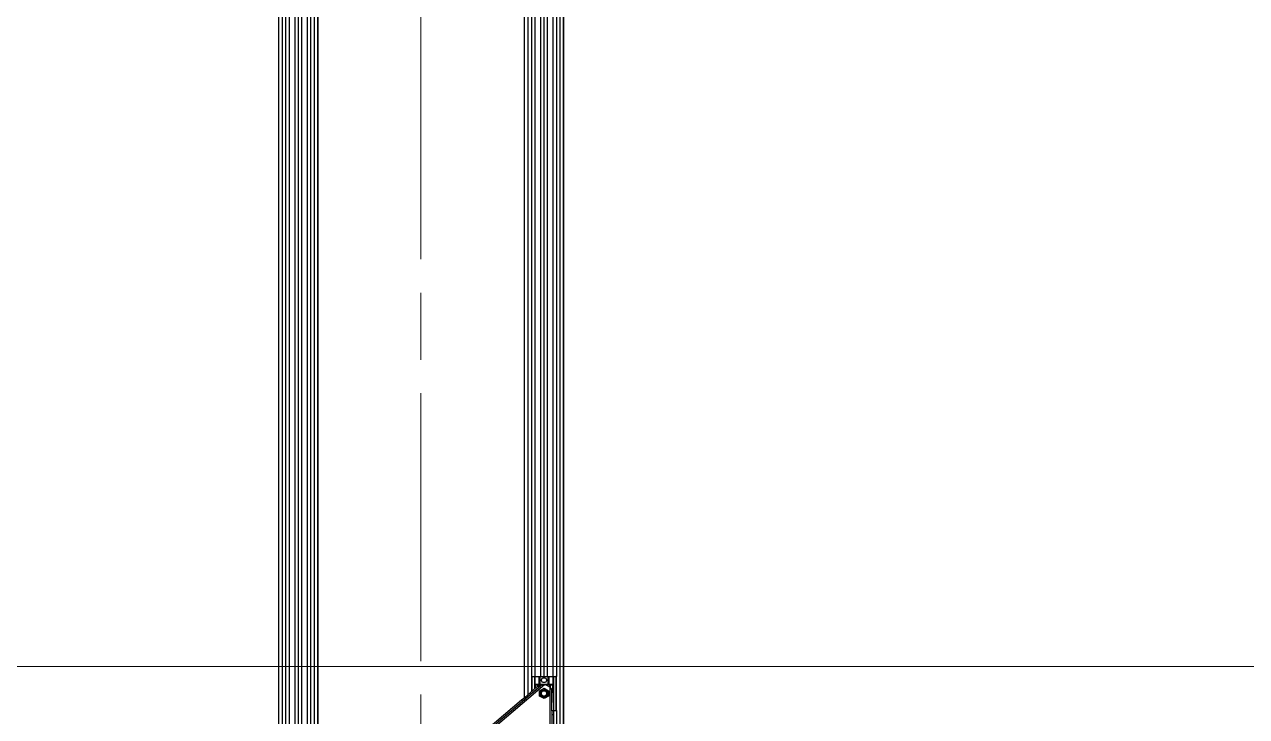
# Model space of a CAD drawing. Header units: centimetres. Extents: x 470464 to 524273, y 49611 to 59074.
# Drawn here: x 491746.6 to 492069.8, y 53751.4 to 53934.6 of the extents above; entities that cross this region are included whole.
import ezdxf

# ---------------------------------------------------------------- set-up
doc = ezdxf.new("R2010")
doc.units = ezdxf.units.CM
doc.header["$MEASUREMENT"] = 0
doc.linetypes.add('ACAD_ISO08W100', pattern=[36, 24, -3, 6, -3])
doc.linetypes.add('CHAIN', pattern=[0.3543, 0.2362, -0.0295, 0.0591, -0.0295])
doc.layers.add('A-ANNO-REVC-01', color=1, linetype='Continuous', lineweight=15, true_color=0xff0000, plot=False)
doc.layers.add('Barış BABUR 23', color=1, linetype='ACAD_ISO08W100', lineweight=13)
doc.layers.add('vinç', color=7, linetype='Continuous')
doc.styles.add('BARIŞ BABUR-3', font='arial.ttf')
doc.dimstyles.new('AAA_A4 BVS STANDART', dxfattribs={"dimscale": 12, "dimtxt": 1.8, "dimasz": 1.6, "dimexe": 0.18, "dimexo": 0.0625, "dimgap": 0.09, "dimtad": 1, "dimtoh": 1, "dimdec": 0, "dimzin": 9, "dimdsep": 46, "dimtxsty": 'BARIŞ BABUR-3', "dimcen": 0.09, "dimclrd": 1, "dimclre": 1, "dimclrt": 2, "dimadec": 0, "dimazin": 0, "dimtfac": 1, "dimtdec": 0, "dimtofl": 0, "dimtmove": 0, "dimatfit": 3, "dimfxl": 1, "dimtolj": 1, "dimtzin": 0, "dimlwd": 9, "dimlwe": 9, "dimarcsym": 0})

# ---------------------------------------------------------------- blocks, each defined once
blk = doc.blocks.new('fdtrhrghrtsehserhtr')
at = {"color": 2, "linetype": 'Continuous', "lineweight": 25}
for p, q in [((427909.42, 71796.68), (427339.42, 71796.68)), ((427339.42, 71796.66), (427909.42, 71796.66)), ((427339.42, 71795.73), (427909.42, 71795.73)), ((427339.42, 71794.79), (427784.92, 71794.79)), ((427339.42, 71793.88), (427784.92, 71793.88)), ((427793.92, 71794.83), (427784.92, 71794.83)), ((427784.92, 71794.83), (427784.92, 71794.64)), ((427784.92, 71794.64), (427793.92, 71794.64)), ((427784.92, 71794.07), (427784.92, 71794.64)), ((427784.92, 71794.07), (427793.92, 71794.07)), ((427784.92, 71793.89), (427784.92, 71794.07)), ((427784.92, 71793.89), (427787.02, 71793.89)), ((427784.92, 71792.79), (427784.92, 71793.89)), ((427791.82, 71794.05), (427787.02, 71794.05)), ((427787.02, 71794.05), (427787.02, 71793.89)), ((427787.02, 71793.89), (427787.02, 71792.79)), ((427787.02, 71793.84), (427788.87, 71793.84)), ((427788.82, 71793.82), (427787.02, 71793.82)), ((427787.02, 71793.82), (427788.82, 71793.82)), ((427787.12, 71793.27), (427787.12, 71793.62)), ((427793.98, 71793.63), (427788.91, 71793.63)), ((427789.85, 71794.03), (427793.98, 71794.03)), ((427791.82, 71794.05), (427791.82, 71794.03)), ((427793.92, 71794.64), (427793.92, 71794.83)), ((427793.92, 71794.79), (427839.92, 71794.79)), ((427793.92, 71794.07), (427793.92, 71794.64)), ((427793.92, 71794.03), (427793.92, 71794.07)), ((427793.98, 71794.03), (427793.98, 71793.63)), ((427793.98, 71794.03), (427795.04, 71794.03)), ((427793.98, 71793.63), (427795.04, 71793.63)), ((427795.04, 71794.03), (427795.04, 71793.63)), ((427795.04, 71794.03), (427838.1, 71794.03)), ((427795.04, 71793.63), (427838.1, 71793.63)), ((427339.42, 71792.4), (427784.92, 71792.4)), ((427339.42, 71791.48), (427784.92, 71791.48)), ((427339.42, 71790.57), (427784.92, 71790.57)), ((427784.92, 71792.79), (427787.02, 71792.79)), ((427784.92, 71792.66), (427784.92, 71792.79)), ((427787.02, 71792.66), (427784.92, 71792.66)), ((427784.92, 71790.4), (427784.92, 71792.66)), ((427784.92, 71790.4), (427787.02, 71790.4)), ((427784.92, 71790.26), (427784.92, 71790.4)), ((427787.02, 71790.26), (427784.92, 71790.26)), ((427784.92, 71789.17), (427784.92, 71790.26)), ((427785.27, 71791.9), (427785.92, 71792.28)), ((427785.27, 71791.15), (427785.27, 71791.9)), ((427785.92, 71790.78), (427785.27, 71791.15)), ((427785.92, 71792.28), (427786.57, 71791.9)), ((427786.57, 71791.15), (427785.92, 71790.78)), ((427786.57, 71791.9), (427786.57, 71791.15)), ((427787.02, 71792.79), (427787.02, 71792.66)), ((427787.02, 71792.66), (427787.02, 71790.4)), ((427787.02, 71790.4), (427787.02, 71790.26)), ((427787.02, 71790.26), (427787.02, 71789.17)), ((427787.98, 71793.27), (427787.12, 71793.27)), ((427787.12, 71793.27), (427787.12, 71793.2)), ((427787.12, 71793.2), (427787.91, 71793.2)), ((427787.12, 71793.2), (427787.12, 71793.05)), ((427787.77, 71793.05), (427787.12, 71793.05)), ((427787.12, 71793.05), (427787.12, 71790)), ((427787.18, 71791.7), (427844.14, 71724.37)), ((427787.49, 71790.56), (427790.76, 71786.69)), ((427845.3, 71793.13), (427787.84, 71793.13)), ((427788.03, 71791.53), (427788.73, 71792.73)), ((427788.73, 71790.33), (427788.03, 71791.53)), ((427788.73, 71792.73), (427790.11, 71792.73)), ((427790.11, 71790.33), (427788.73, 71790.33)), ((427790.11, 71792.73), (427790.8, 71791.53)), ((427790.8, 71791.53), (427790.11, 71790.33)), ((427339.42, 71789.09), (427784.92, 71789.09)), ((427339.42, 71788.18), (427788.98, 71788.18)), ((427339.42, 71787.24), (427789.77, 71787.24)), ((427784.92, 71788.98), (427784.92, 71789.17)), ((427787.02, 71789.17), (427784.92, 71789.17)), ((427784.92, 71788.98), (427788.3, 71788.98)), ((427784.92, 71788.41), (427784.92, 71788.98)), ((427788.78, 71788.41), (427784.92, 71788.41)), ((427784.92, 71788.23), (427784.92, 71788.41)), ((427784.92, 71788.23), (427788.94, 71788.23)), ((427787.02, 71789.23), (427788.09, 71789.23)), ((427788.09, 71789.23), (427787.02, 71789.23)), ((427788.1, 71789.21), (427787.02, 71789.21)), ((427787.02, 71789.17), (427787.02, 71789)), ((427787.02, 71789), (427788.28, 71789)), ((427787.12, 71790), (427787.5, 71790)), ((427787.12, 71790), (427787.12, 71789.86)), ((427787.58, 71789.86), (427787.12, 71789.86)), ((427787.12, 71789.86), (427787.12, 71789.79)), ((427787.12, 71789.79), (427787.63, 71789.79)), ((427787.12, 71789.43), (427787.12, 71789.79)), ((427790.46, 71786.43), (427787.79, 71789.58)), ((427339.42, 71786.31), (427790.56, 71786.31)), ((427339.42, 71786.28), (427790.58, 71786.28)), ((427790.76, 71786.69), (427790.46, 71786.43)), ((427791.14, 71785.62), (427790.46, 71786.43)), ((427791.45, 71785.88), (427790.76, 71786.69)), ((427791.14, 71785.62), (427791.45, 71785.88)), ((427838.8, 71729.29), (427791.14, 71785.62)), ((427839.11, 71729.55), (427791.45, 71785.88)), ((427836.77, 71731.7), (427339.42, 71731.7)), ((427339.42, 71731.67), (427836.79, 71731.67)), ((427339.42, 71730.75), (427837.57, 71730.75)), ((427343.92, 71729.8), (427838.37, 71729.8)), ((427343.92, 71728.9), (427839.14, 71728.9)), ((427343.92, 71727.41), (427839.92, 71727.41)), ((427343.92, 71726.5), (427839.92, 71726.5)), ((427343.92, 71725.59), (427839.92, 71725.59)), ((427339.42, 71723.19), (427909.42, 71723.19)), ((427343.92, 71724.1), (427839.92, 71724.1)), ((427339.42, 71722.25), (427909.42, 71722.25)), ((427339.42, 71721.33), (427909.42, 71721.33)), ((427339.42, 71721.3), (427909.42, 71721.3))]:
    blk.add_line(p, q, dxfattribs=at)
for radius in [1.08, 0.8, 0.7]:
    blk.add_circle((427789.42, 71791.53), radius, dxfattribs=at)
for start, end in [(90, 125.0004), (185.2358, 220.2362), (138.1897, 172.0465)]:
    blk.add_arc((427789.85, 71791.33), 2.7, start, end, dxfattribs=at)
for centre, major_axis, start_param, end_param in [((427788.91, 71793.13), (1.07, 0), 1.570796, 2.174218), ((427787.87, 71790.88), (-0.693, 0.819), 0.967374, 1.570796)]:
    blk.add_ellipse(centre, major_axis=major_axis, ratio=0.466308, start_param=start_param, end_param=end_param, dxfattribs=at)
for points, knots in [([(427787.09, 71793.82), (427787.1, 71793.79), (427787.11, 71793.72), (427787.12, 71793.65), (427787.12, 71793.62)], [0, 0, 0, 0, 0.526951, 1, 1, 1, 1]), ([(427787.84, 71793.13), (427787.87, 71793.17), (427787.91, 71793.21), (427787.99, 71793.29), (427788.03, 71793.32), (427788.11, 71793.39), (427788.15, 71793.43), (427788.23, 71793.49), (427788.27, 71793.51), (427788.3, 71793.54)], [0, 0, 0, 0, 0.25, 0.25, 0.5, 0.5, 0.75, 0.75, 1, 1, 1, 1]), ([(427787.16, 71791.08), (427787.16, 71791.1), (427787.16, 71791.12), (427787.15, 71791.17), (427787.15, 71791.2), (427787.15, 71791.27), (427787.15, 71791.32), (427787.15, 71791.4), (427787.15, 71791.43), (427787.15, 71791.48), (427787.16, 71791.51), (427787.16, 71791.59), (427787.17, 71791.64), (427787.18, 71791.7)], [0, 0, 0, 0, 0.125, 0.125, 0.25, 0.25, 0.5, 0.5, 0.625, 0.625, 0.75, 0.75, 1, 1, 1, 1]), ([(427787.12, 71789.43), (427787.12, 71789.43), (427787.12, 71789.37), (427787.11, 71789.3), (427787.09, 71789.24), (427787.09, 71789.23)], [0, 0, 0, 0, 0.060479, 0.796351, 1, 1, 1, 1])]:
    blk.add_open_spline(points, degree=3, knots=knots, dxfattribs=at)
at = {"layer": 'Barış BABUR 23', "color": 2, "linetype": 'CHAIN', "ltscale": 300}
blk.add_line((427993.42, 71758.99), (427135.42, 71758.99), dxfattribs=at)
blk = doc.blocks.new('*D297')
at = {"layer": 'A-ANNO-REVC-01', "color": 1, "lineweight": 9, "transparency": 16777216}
for p, q in [((485599.75, 45073.31), (485599.75, 45266.84)), ((493649.75, 45073.31), (493649.75, 45266.84)), ((493630.55, 45264.68), (485618.95, 45264.68))]:
    blk.add_line(p, q, dxfattribs=at)
at = {"layer": 'A-ANNO-REVC-01', "color": 1, "transparency": 16777216}
for points in [[(485618.95, 45267.88), (485618.95, 45261.48), (485599.75, 45264.68)], [(493630.55, 45261.48), (493630.55, 45267.88), (493649.75, 45264.68)]]:
    blk.add_solid(points, dxfattribs=at)
at = {"layer": 'Defpoints', "color": 0, "transparency": 16777216}
for p in [(485599.75, 45264.68), (485599.75, 45072.56), (493649.75, 45072.56)]:
    blk.add_point(p, dxfattribs=at)
at = {"layer": 'A-ANNO-REVC-01', "color": 2, "transparency": 16777216, "insert": (489624.75, 45278.92), "char_height": 21.6, "attachment_point": 5, "style": 'BARIŞ BABUR-3'}
blk.add_mtext('\\A1;YÜRÜME YOLU BOYU : 8050', dxfattribs=at)
blk = doc.blocks.new('K')
at = {"layer": 'vinç', "color": 0, "rotation": 270}
blk.add_blockref('fdtrhrghrtsehserhtr', (420092.46, 473046.98), dxfattribs=at)
at = {"layer": 'A-ANNO-REVC-01', "color": 6}
dim = blk.add_linear_dim(base=(485599.75, 45264.68), p1=(493649.75, 45072.56), p2=(485599.75, 45072.56), text='YÜRÜME YOLU BOYU : <>', dimstyle='AAA_A4 BVS STANDART', override={"dimtxsty": 'BARIŞ BABUR-3'}, dxfattribs=at)
dim.commit()
dim.dimension.update_dxf_attribs({"geometry": '*D297', "text_midpoint": (489624.75, 45264.68), "dimtype": 160})

msp = doc.modelspace()

# ---------------------------------------------------------------- block references
msp.add_blockref('K', (0, 8500))

doc.saveas('drawing.dxf')
